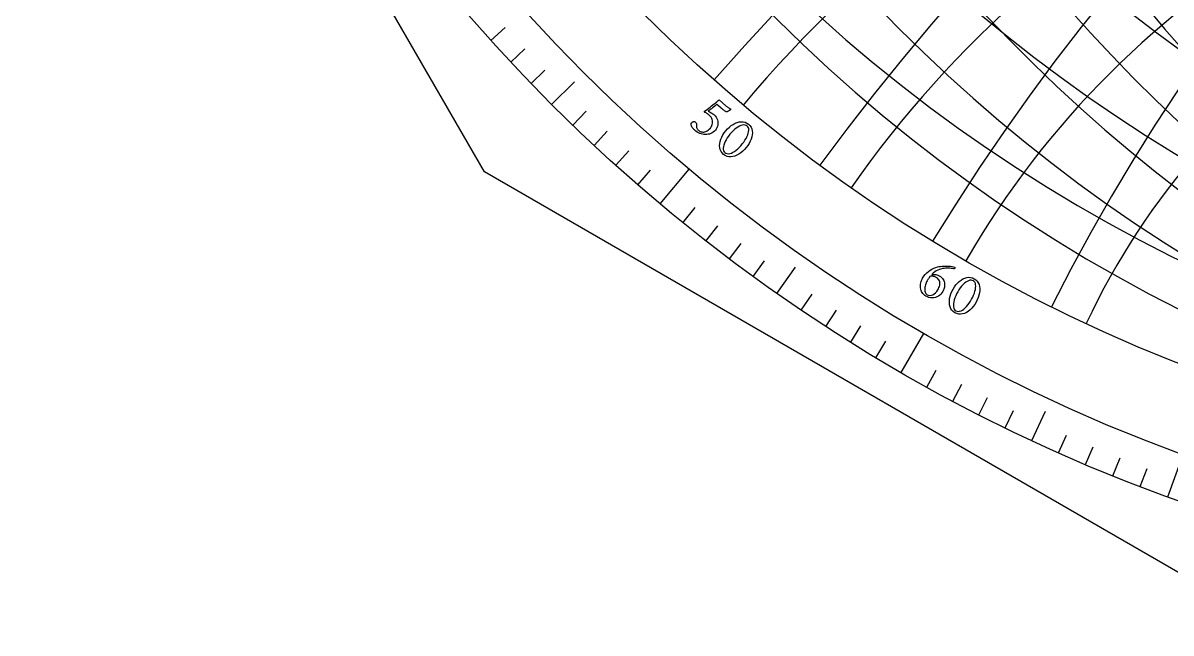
# Model space of a CAD drawing. Header units: millimetres. Extents: x -105 to 105, y -105 to 128.
# Drawn here: x -105 to -35, y -105 to -67.8 of the extents above; entities that cross this region are included whole.
import ezdxf

# ---------------------------------------------------------------- set-up
doc = ezdxf.new("R2010")
doc.units = ezdxf.units.MM
for name, color, linetype in [('CUT_OUTER', 1, 'Continuous'), ('ENGRAVE', 7, 'Continuous'), ('ENGRAVE_FINE', 8, 'Continuous'), ('TEXT', 5, 'Continuous')]:
    doc.layers.add(name, color=color, linetype=linetype)

msp = doc.modelspace()

# ---------------------------------------------------------------- linework, layer by layer
at = {"layer": 'CUT_OUTER'}
msp.add_lwpolyline([(30.8079, 103.6071), (32.4928, 102.4838), (76.8653, 76.8653), (105, 28.1347), (105, -28.1347), (76.8653, -76.8653), (28.1347, -105), (-28.1347, -105), (-76.8653, -76.8653), (-105, -28.1347), (-105, 28.1347), (-76.8653, 76.8653), (-32.6892, 102.3704), (-32.4055, 102.6778), (-32.4029, 102.6804), (-32.3998, 102.6824), (-30.8138, 103.6069)], dxfattribs=at)
at = {"layer": 'ENGRAVE'}
for points in [[(-72.7613, -72.7613), (-71.3692, -71.3692)], [(-66.1428, -78.826), (-64.3712, -76.7146)], [(-59.021, -84.2907), (-57.8918, -82.678)], [(-51.45, -89.114), (-50.0719, -86.727)], [(-43.4874, -93.2591), (-42.6554, -91.4748)], [(-35.1939, -96.6944), (-34.2512, -94.1043)]]:
    msp.add_lwpolyline(points, dxfattribs=at)
for radius in [102.9, 102.9, 100.1438, 95.025, 95.025, 95.025]:
    msp.add_circle((0, 0), radius, dxfattribs=at)
for centre, radius, start, end in [((16.7555, 0), 96.4909, 100, 260), ((34.5863, 0), 101.1235, 110, 250), ((54.8627, 0), 109.7254, 120, 240), ((79.7354, 0), 124.0463, 130, 230), ((0, -124.0463), 79.7354, 40, 140), ((0, -109.7254), 54.8627, 30, 150)]:
    msp.add_arc(centre, radius, start, end, dxfattribs=at)
at = {"layer": 'ENGRAVE_FINE'}
for points in [[(-76.4696, -68.8535), (-75.5918, -68.0631)], [(-75.2563, -70.1776), (-74.3924, -69.372)], [(-74.0201, -71.4803), (-73.1703, -70.6598)], [(-71.4803, -74.0201), (-70.6598, -73.1703)], [(-70.1776, -75.2563), (-69.372, -74.3924)], [(-68.8535, -76.4696), (-68.0631, -75.5918)], [(-67.5085, -77.6596), (-66.7335, -76.7681)], [(-64.7571, -79.9683), (-64.0137, -79.0503)], [(-63.3516, -81.0863), (-62.6243, -80.1555)], [(-61.9268, -82.1796), (-61.2159, -81.2362)], [(-60.4831, -83.2478), (-59.7888, -82.2922)], [(-57.5409, -85.308), (-56.8804, -84.3287)], [(-56.0434, -86.2992), (-55.4, -85.3085)], [(-54.5287, -87.2641), (-53.9027, -86.2624)], [(-52.9974, -88.2025), (-52.389, -87.19)], [(-49.8869, -89.9984), (-49.3142, -88.9652)], [(-48.3086, -90.8553), (-47.7541, -89.8123)], [(-46.7156, -91.6846), (-46.1793, -90.6321)], [(-45.1084, -92.4859), (-44.5906, -91.4242)], [(-41.8532, -94.0038), (-41.3727, -92.9247)], [(-40.2062, -94.7199), (-39.7447, -93.6326)], [(-38.547, -95.4072), (-38.1045, -94.312)], [(-36.8761, -96.0654), (-36.4527, -94.9626)]]:
    msp.add_lwpolyline(points, dxfattribs=at)
for centre, radius, start, end in [((8.3136, 0), 95.388, 95, 265), ((25.4619, 0), 98.3771, 105, 255), ((44.3109, 0), 104.8485, 115, 245), ((66.5372, 0), 116.0041, 125, 235), ((95.025, 0), 134.3856, 135, 225), ((-7.6193, -3.3261), 95.388, 298.583333, 108.583334), ((-15.356, -6.7036), 96.4909, 303.583333, 103.583333), ((-23.3353, -10.1868), 98.3771, 308.583333, 98.583333), ((7.6193, 3.3261), 95.388, 118.583333, 288.583334), ((15.356, 6.7036), 96.4909, 123.583333, 283.583333), ((23.3353, 10.1868), 98.3771, 128.583333, 278.583333), ((31.6976, 13.8374), 101.1235, 133.583333, 273.583333), ((40.61, 17.728), 104.8485, 138.583333, 268.583333), ((50.2805, 21.9496), 109.7254, 143.583333, 263.583333), ((60.98, 26.6204), 116.0041, 148.583333, 258.583333), ((73.0759, 31.9008), 124.0463, 153.583333, 253.583333), ((87.0884, 38.0178), 134.3856, 158.583333, 248.583333), ((103.788, 45.3079), 147.8327, 163.583333, 243.583333), ((124.3752, 54.2951), 165.671, 168.583333, 238.583333), ((150.8416, 65.8488), 190.05, 173.583333, 233.583333), ((186.7617, 81.5295), 224.8483, 178.583333, 228.583333), ((-31.6976, -13.8374), 101.1235, 313.583333, 93.583333), ((239.2735, 104.4531), 277.8345, 183.583333, 223.583333), ((325.0184, 141.8845), 367.1484, 188.583333, 218.583333), ((493.903, 215.6099), 547.2272, 193.583333, 213.583333), ((995.4253, 434.5458), 1090.2896, 198.5833333, 208.5833333), ((-995.4253, -434.5458), 1090.2896, 18.5833333, 28.5833333), ((-493.903, -215.6099), 547.2272, 13.583333, 33.583333), ((-325.0184, -141.8845), 367.1484, 8.583333, 38.583333), ((-239.2735, -104.4531), 277.8345, 3.583333, 43.583333), ((-186.7617, -81.5295), 224.8483, 358.583333, 48.583333), ((-150.8416, -65.8488), 190.05, 353.583333, 53.583333), ((-124.3752, -54.2951), 165.671, 348.583333, 58.583333), ((-103.788, -45.3079), 147.8327, 343.583333, 63.583333), ((-87.0884, -38.0178), 134.3856, 338.583333, 68.583333), ((-73.0759, -31.9008), 124.0463, 333.583333, 73.583333), ((-60.98, -26.6204), 116.0041, 328.583333, 78.583333), ((-50.2805, -21.9496), 109.7254, 323.583333, 83.583333), ((-40.61, -17.728), 104.8485, 318.583333, 88.583333), ((89.9579, -206.0688), 203.7818, 88.583333, 138.583333), ((76.0357, -174.1769), 164.5881, 83.583333, 143.583333), ((66.2821, -151.834), 135.7098, 78.583333, 148.583333), ((59.1453, -135.4855), 113.2464, 73.583333, 153.583333), ((0, -116.0041), 66.5372, 35, 145), ((0, -104.8485), 44.3109, 25, 155)]:
    msp.add_arc(centre, radius, start, end, dxfattribs=at)
at = {"layer": 'TEXT'}
for points in [[(-62.8754, -73.3744), (-62.7996, -73.4474), (-62.738, -73.5243), (-62.6906, -73.6053), (-62.6573, -73.6903), (-62.6365, -73.7769), (-62.6263, -73.8627), (-62.6269, -73.9479), (-62.6382, -74.0323), (-62.6592, -74.1134), (-62.6889, -74.1888), (-62.7272, -74.2584), (-62.7743, -74.3221), (-62.8379, -74.3896), (-62.9064, -74.447), (-62.9799, -74.4943), (-63.0582, -74.5316), (-63.1398, -74.5595), (-63.2228, -74.5787), (-63.3072, -74.5891), (-63.3931, -74.5909), (-63.4791, -74.5844), (-63.5642, -74.5704), (-63.6481, -74.5488), (-63.731, -74.5196), (-63.8114, -74.4836), (-63.8879, -74.4414), (-63.9604, -74.3932), (-64.029, -74.3388), (-64.0574, -74.3127), (-64.0875, -74.2816), (-64.1193, -74.2455), (-64.1528, -74.2045), (-64.1851, -74.1607), (-64.2135, -74.1162), (-64.2378, -74.0712), (-64.258, -74.0255), (-64.2595, -74.0141), (-64.26, -73.9986), (-64.2594, -73.9791), (-64.2578, -73.9554), (-64.254, -73.9307), (-64.2471, -73.9081), (-64.2369, -73.8877), (-64.2236, -73.8695), (-64.1964, -73.8428), (-64.1673, -73.8229), (-64.1361, -73.8098), (-64.103, -73.8034), (-64.0703, -73.8032), (-64.0403, -73.8088), (-64.0131, -73.8201), (-63.9887, -73.8372), (-63.9639, -73.8636), (-63.9469, -73.8929), (-63.9378, -73.9251), (-63.9365, -73.9602), (-63.9386, -73.9962), (-63.9393, -74.0311), (-63.9388, -74.0649), (-63.937, -74.0976), (-63.9318, -74.1345), (-63.922, -74.17), (-63.9076, -74.2042), (-63.8885, -74.2371), (-63.8663, -74.2682), (-63.8426, -74.2971), (-63.8174, -74.324), (-63.7907, -74.3486), (-63.7507, -74.3784), (-63.706, -74.4031), (-63.6567, -74.4226), (-63.6027, -74.4371), (-63.5451, -74.4443), (-63.4847, -74.4419), (-63.4215, -74.43), (-63.3556, -74.4086), (-63.2881, -74.3756), (-63.2203, -74.3289), (-63.1521, -74.2684), (-63.0835, -74.1944), (-63.0478, -74.1467), (-63.0169, -74.0934), (-62.9909, -74.0345), (-62.9696, -73.9699), (-62.9556, -73.9015), (-62.9513, -73.8311), (-62.9567, -73.7586), (-62.9717, -73.684), (-62.9992, -73.6091), (-63.0422, -73.5357), (-63.1005, -73.4635), (-63.1743, -73.3928), (-63.1998, -73.3722), (-63.2307, -73.3498), (-63.2668, -73.3257), (-63.3083, -73.2998), (-63.35, -73.2755), (-63.3868, -73.2564), (-63.4187, -73.2424), (-63.4457, -73.2336), (-63.4492, -73.2292), (-63.4511, -73.2233), (-63.4514, -73.2159), (-63.4502, -73.2071), (-63.4476, -73.1979), (-63.444, -73.1892), (-63.4394, -73.1812), (-63.4337, -73.1737), (-63.3497, -73.1084), (-63.2657, -73.0432), (-63.1818, -72.9778), (-63.0979, -72.9125), (-63.0155, -72.8482), (-62.9359, -72.7862), (-62.8592, -72.7263), (-62.7854, -72.6686), (-62.7166, -72.6145), (-62.6548, -72.5653), (-62.6, -72.5209), (-62.5523, -72.4815), (-62.1447, -72.8312), (-62.1159, -72.8552), (-62.0861, -72.8788), (-62.0552, -72.9019), (-62.0234, -72.9246), (-61.9923, -72.9459), (-61.9635, -72.965), (-61.9371, -72.9817), (-61.9129, -72.9961), (-61.8928, -73.0077), (-61.8785, -73.016), (-61.8698, -73.0209), (-61.867, -73.0226), (-61.8636, -73.0326), (-61.8606, -73.0417), (-61.8577, -73.05), (-61.855, -73.0576), (-61.8534, -73.0645), (-61.8537, -73.0711), (-61.8558, -73.0774), (-61.8598, -73.0834), (-61.8655, -73.0889), (-61.8755, -73.0968), (-61.8895, -73.1071), (-61.9077, -73.1198), (-61.929, -73.1337), (-61.952, -73.1475), (-61.9769, -73.1614), (-62.0037, -73.1753), (-62.0312, -73.188), (-62.0583, -73.1986), (-62.0851, -73.2069), (-62.1116, -73.213), (-62.144, -73.1905), (-62.1793, -73.1656), (-62.2173, -73.1382), (-62.2583, -73.1083), (-62.3021, -73.0754), (-62.3488, -73.0386), (-62.3984, -72.9981), (-62.4509, -72.9538), (-62.6837, -72.7539), (-62.751, -72.8065), (-62.8187, -72.8598), (-62.8867, -72.9137), (-62.955, -72.9683), (-63.0229, -73.0223), (-63.0895, -73.0745), (-63.155, -73.125), (-63.2193, -73.1736), (-63.179, -73.1891), (-63.1351, -73.2094), (-63.0874, -73.2343), (-63.0361, -73.2639), (-62.9862, -73.2948), (-62.9427, -73.3235), (-62.9058, -73.3501), (-62.8754, -73.3744)], [(-60.7635, -73.9581), (-60.6744, -74.0444), (-60.6058, -74.14), (-60.5578, -74.2451), (-60.5302, -74.3596), (-60.5213, -74.4807), (-60.529, -74.6056), (-60.5535, -74.7342), (-60.5947, -74.8667), (-60.6508, -74.9999), (-60.7197, -75.1309), (-60.8015, -75.2597), (-60.8963, -75.3863), (-61.0002, -75.5055), (-61.1093, -75.6123), (-61.2236, -75.7066), (-61.3432, -75.7884), (-61.4655, -75.8554), (-61.5878, -75.9052), (-61.7101, -75.9378), (-61.8324, -75.9532), (-61.9521, -75.9488), (-62.0663, -75.9221), (-62.1751, -75.8731), (-62.2783, -75.8017), (-62.3658, -75.7164), (-62.4334, -75.6205), (-62.4812, -75.5142), (-62.509, -75.3974), (-62.5183, -75.2738), (-62.5108, -75.1468), (-62.4864, -75.0166), (-62.4452, -74.8831), (-62.3887, -74.7494), (-62.3189, -74.6185), (-62.2355, -74.4906), (-62.1388, -74.3654), (-62.033, -74.248), (-61.9222, -74.1429), (-61.8066, -74.0503), (-61.6862, -73.97), (-61.5635, -73.9044), (-61.4413, -73.8561), (-61.3196, -73.8248), (-61.1983, -73.8107), (-61.0804, -73.8157), (-60.9686, -73.842), (-60.863, -73.8894), (-60.7635, -73.9581)], [(-60.8358, -74.0754), (-60.8985, -74.0354), (-60.9683, -74.0125), (-61.0454, -74.0066), (-61.1296, -74.0178), (-61.2188, -74.0441), (-61.311, -74.0838), (-61.406, -74.1367), (-61.504, -74.2028), (-61.6026, -74.2806), (-61.6997, -74.3682), (-61.7953, -74.4658), (-61.8894, -74.5732), (-61.9766, -74.6842), (-62.0543, -74.7956), (-62.1223, -74.9072), (-62.1806, -75.0192), (-62.2281, -75.1284), (-62.2636, -75.2318), (-62.2871, -75.3295), (-62.2986, -75.4213), (-62.2968, -75.5046), (-62.2803, -75.5766), (-62.2491, -75.6372), (-62.2034, -75.6865), (-62.1354, -75.7304), (-62.0612, -75.7554), (-61.9808, -75.7614), (-61.8943, -75.7485), (-61.8035, -75.7192), (-61.7103, -75.6759), (-61.6147, -75.6186), (-61.5167, -75.5474), (-61.4186, -75.4649), (-61.3225, -75.3741), (-61.2285, -75.2748), (-61.1365, -75.1671), (-61.0495, -75.0544), (-60.9728, -74.9427), (-60.9064, -74.8322), (-60.8502, -74.7228), (-60.8049, -74.6168), (-60.7715, -74.5165), (-60.7499, -74.4219), (-60.74, -74.3329), (-60.743, -74.2522), (-60.7599, -74.1824), (-60.7909, -74.1235), (-60.8358, -74.0754)], [(-49.127, -83.2085), (-49.05, -83.2592), (-48.9841, -83.3136), (-48.9295, -83.3718), (-48.8861, -83.4339), (-48.8523, -83.4983), (-48.8267, -83.5637), (-48.8092, -83.63), (-48.7999, -83.6974), (-48.7973, -83.7644), (-48.8001, -83.83), (-48.8083, -83.8941), (-48.8219, -83.9567), (-48.8392, -84.0162), (-48.8587, -84.0708), (-48.8802, -84.1207), (-48.904, -84.1657), (-48.96, -84.2496), (-49.0251, -84.324), (-49.0993, -84.389), (-49.1827, -84.4446), (-49.2722, -84.4896), (-49.365, -84.5227), (-49.4609, -84.5441), (-49.5599, -84.5537), (-49.6595, -84.5501), (-49.757, -84.532), (-49.8524, -84.4993), (-49.9456, -84.4521), (-50.0138, -84.4063), (-50.0738, -84.3546), (-50.1256, -84.297), (-50.169, -84.2335), (-50.2046, -84.1658), (-50.2328, -84.0955), (-50.2536, -84.0227), (-50.267, -83.9474), (-50.2734, -83.8708), (-50.2732, -83.7939), (-50.2665, -83.7168), (-50.2532, -83.6394), (-50.2339, -83.5638), (-50.2092, -83.4916), (-50.1791, -83.423), (-50.1436, -83.3578), (-50.0664, -83.2405), (-49.9815, -83.1322), (-49.8888, -83.033), (-49.7884, -82.9428), (-49.6819, -82.8632), (-49.5708, -82.7957), (-49.4551, -82.7404), (-49.3347, -82.6971), (-49.24, -82.6712), (-49.1427, -82.6503), (-49.0426, -82.6342), (-48.9398, -82.6229), (-48.8364, -82.6161), (-48.7343, -82.6132), (-48.6337, -82.6145), (-48.5345, -82.6197), (-48.4388, -82.6289), (-48.3489, -82.6417), (-48.2648, -82.6582), (-48.1864, -82.6784), (-48.1775, -82.6867), (-48.1733, -82.6986), (-48.1739, -82.714), (-48.1793, -82.733), (-48.1867, -82.7522), (-48.1933, -82.7682), (-48.1992, -82.7811), (-48.2044, -82.7908), (-48.2666, -82.7787), (-48.3341, -82.7679), (-48.407, -82.7582), (-48.4852, -82.7498), (-48.5677, -82.7443), (-48.6533, -82.7435), (-48.742, -82.7475), (-48.8338, -82.7561), (-48.9275, -82.7711), (-49.0217, -82.7943), (-49.1165, -82.8256), (-49.212, -82.865), (-49.307, -82.9143), (-49.4009, -82.975), (-49.4935, -83.0473), (-49.5848, -83.131), (-49.5222, -83.1245), (-49.4596, -83.1233), (-49.3968, -83.1274), (-49.3339, -83.1368), (-49.2738, -83.1502), (-49.2193, -83.1667), (-49.1703, -83.1861), (-49.127, -83.2085)], [(-49.6943, -83.2556), (-49.713, -83.28), (-49.7316, -83.3051), (-49.75, -83.3309), (-49.7682, -83.3573), (-49.7861, -83.3841), (-49.8037, -83.4112), (-49.8208, -83.4385), (-49.8376, -83.4661), (-49.8686, -83.5213), (-49.8975, -83.5794), (-49.9243, -83.6405), (-49.9489, -83.7044), (-49.9704, -83.7698), (-49.9875, -83.8349), (-50.0003, -83.8999), (-50.0089, -83.9646), (-50.0123, -84.0278), (-50.0098, -84.0882), (-50.0015, -84.1457), (-49.9872, -84.2004), (-49.9662, -84.2505), (-49.9376, -84.2943), (-49.9013, -84.3319), (-49.8575, -84.3632), (-49.7784, -84.3977), (-49.6958, -84.4101), (-49.6095, -84.4003), (-49.5197, -84.3684), (-49.4318, -84.3172), (-49.3509, -84.2497), (-49.2771, -84.166), (-49.2103, -84.0661), (-49.1733, -83.9971), (-49.1429, -83.9275), (-49.119, -83.8574), (-49.1016, -83.7868), (-49.0921, -83.7171), (-49.0918, -83.6496), (-49.1008, -83.5844), (-49.1189, -83.5215), (-49.1478, -83.4622), (-49.1888, -83.4077), (-49.2419, -83.3582), (-49.3072, -83.3135), (-49.343, -83.2941), (-49.3822, -83.2763), (-49.4247, -83.26), (-49.4707, -83.2453), (-49.5204, -83.2354), (-49.5742, -83.2339), (-49.6322, -83.2406), (-49.6943, -83.2556)], [(-46.9977, -83.3859), (-46.895, -83.4555), (-46.8108, -83.5377), (-46.7453, -83.6329), (-46.6983, -83.7408), (-46.6684, -83.8586), (-46.6544, -83.9829), (-46.6561, -84.1138), (-46.6737, -84.2514), (-46.7057, -84.3924), (-46.7508, -84.5334), (-46.8091, -84.6744), (-46.8805, -84.8155), (-46.9621, -84.951), (-47.051, -85.0751), (-47.1472, -85.1878), (-47.2508, -85.2892), (-47.3595, -85.3763), (-47.4713, -85.4466), (-47.5861, -85.5), (-47.7039, -85.5364), (-47.8225, -85.5529), (-47.9397, -85.5464), (-48.0553, -85.517), (-48.1693, -85.4647), (-48.2703, -85.3958), (-48.3536, -85.3131), (-48.419, -85.2167), (-48.4667, -85.1065), (-48.4974, -84.9864), (-48.512, -84.8601), (-48.5106, -84.7276), (-48.4932, -84.5889), (-48.4608, -84.4474), (-48.4147, -84.3065), (-48.3549, -84.166), (-48.2814, -84.026), (-48.1976, -83.8919), (-48.1067, -83.7692), (-48.0089, -83.6579), (-47.9043, -83.5579), (-47.7949, -83.4721), (-47.6829, -83.4032), (-47.5685, -83.3513), (-47.4515, -83.3163), (-47.3345, -83.3008), (-47.2199, -83.3072), (-47.1076, -83.3356), (-46.9977, -83.3859)], [(-47.0485, -83.5141), (-47.1172, -83.4856), (-47.19, -83.4751), (-47.2668, -83.4827), (-47.3478, -83.5083), (-47.4312, -83.5498), (-47.515, -83.6048), (-47.5994, -83.6734), (-47.6844, -83.7556), (-47.768, -83.8493), (-47.8484, -83.9525), (-47.9257, -84.0651), (-47.9996, -84.1872), (-48.0663, -84.3118), (-48.1234, -84.4349), (-48.171, -84.5566), (-48.209, -84.677), (-48.2368, -84.7928), (-48.2538, -84.9008), (-48.26, -85.0011), (-48.2554, -85.0935), (-48.2391, -85.1752), (-48.2104, -85.2433), (-48.1692, -85.2976), (-48.1155, -85.3382), (-48.041, -85.3696), (-47.9636, -85.3813), (-47.8834, -85.3733), (-47.8004, -85.3456), (-47.7161, -85.3009), (-47.6318, -85.2421), (-47.5476, -85.1691), (-47.4635, -85.0819), (-47.3812, -84.9837), (-47.3023, -84.8775), (-47.227, -84.7634), (-47.1551, -84.6414), (-47.089, -84.5153), (-47.0328, -84.392), (-46.9866, -84.2716), (-46.9502, -84.1541), (-46.9241, -84.0419), (-46.9086, -83.9373), (-46.9037, -83.8403), (-46.9094, -83.751), (-46.9264, -83.6721), (-46.9552, -83.6063), (-46.9959, -83.5536), (-47.0485, -83.5141)]]:
    msp.add_lwpolyline(points, close=True, dxfattribs=at)

doc.saveas('drawing.dxf')
